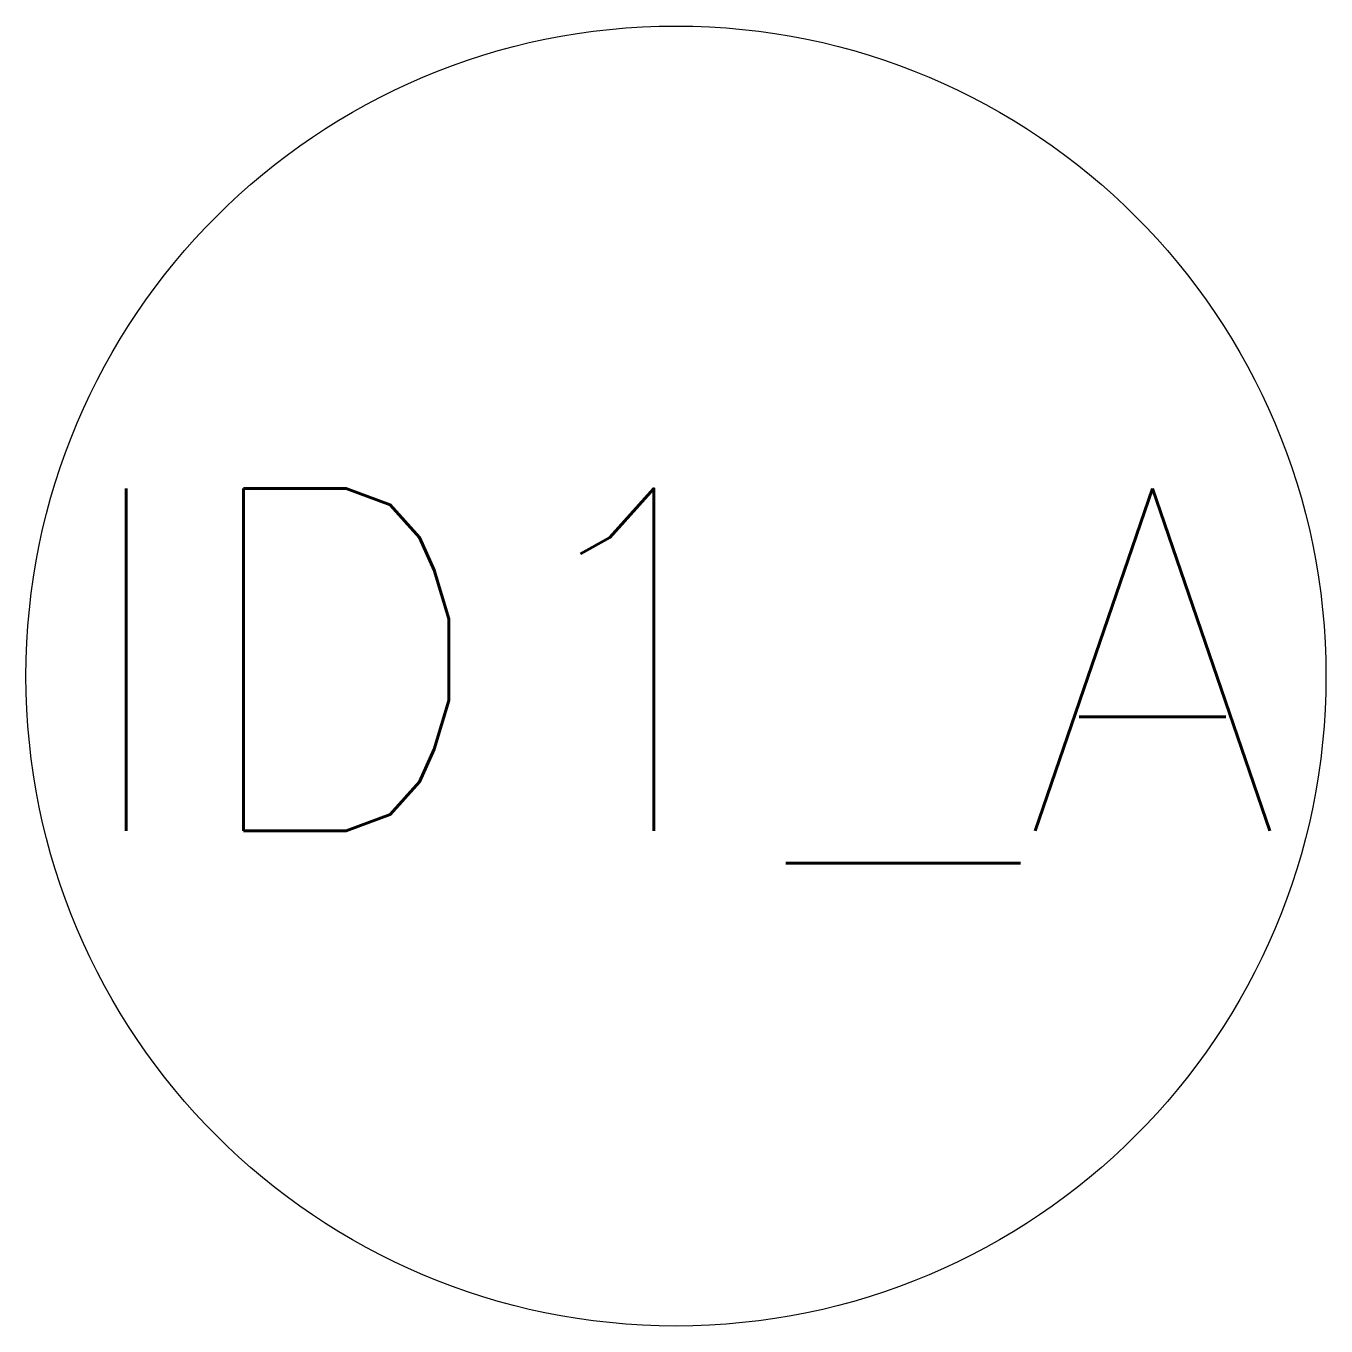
# Model space of a CAD drawing. Header units: millimetres. Extents: x 0.595 to 1.355, y 4.787 to 5.547.
import ezdxf
from ezdxf.enums import TextEntityAlignment as Align

# ---------------------------------------------------------------- set-up
doc = ezdxf.new("R2010")
doc.units = ezdxf.units.MM
doc.header["$LTSCALE"] = 10
doc.styles.add('r80', font='romans.shx')

msp = doc.modelspace()

# ---------------------------------------------------------------- linework, layer by layer
msp.add_circle((0.9751, 5.16653), 0.38)

# ---------------------------------------------------------------- texts
at = {"color": 3, "style": 'r80'}
msp.add_attdef('ID1_A', text='', height=0.2, dxfattribs=at).set_placement((0.97506, 5.16654), align=Align.MIDDLE)

doc.saveas('drawing.dxf')
